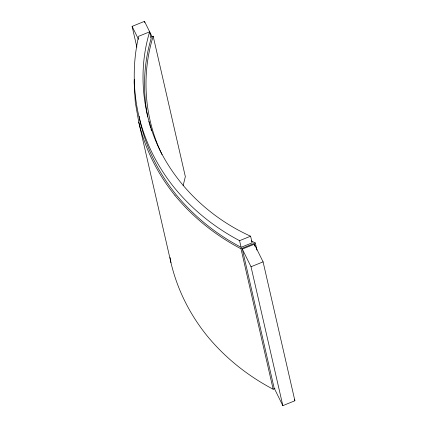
<?xml version="1.0" encoding="UTF-8"?>
<svg xmlns="http://www.w3.org/2000/svg" width="427" height="427" viewBox="0 0 427 427"><rect width="100%" height="100%" fill="white"/><g stroke="black" fill="none" stroke-linecap="round" stroke-linejoin="round"><path stroke-width="0.64" d="M134.275 79.486L134.121 82.085L135.279 102.245L138.775 122.191L170.939 262.621A262.45 216.292 -12.9 0 0 207.132 335.884C225.248 357.938 247.906 375.973 273.157 389.221L274.945 388.495M241.106 247.313L239.584 240.673C214.717 227.602 192.465 209.748 174.606 188.045A260.641 214.802 -12.9 0 1 138.663 115.285C132.802 89.344 132.706 62.246 138.626 36.306L149.631 31.838C137.836 70.829 142.122 113.828 159.965 150.315C179.084 188.339 211.92 218.715 250.596 236.206L252.117 242.846L241.106 247.313C216.238 234.247 193.986 216.393 176.127 194.685A260.641 214.802 -12.9 0 1 140.184 121.925L139.618 118.733M150.79 37.192L153.181 36.226C141.14 75.024 144.321 118.06 162.041 154.622M183.13 185.665L185.345 176.65L153.181 36.226M136.87 47.183L132.103 26.378L144.497 21.35L152.071 36.679M239.584 240.673L250.596 236.206M174.969 195.459C193.089 217.508 215.742 235.544 240.993 248.792L255.325 242.979L256.963 250.131M242.306 249.096L254.364 244.207L263.085 261.863L294.897 400.761L282.839 405.65L274.118 387.994L242.306 249.096L251.028 266.752L282.839 405.65M251.028 266.752L263.085 261.863M251.268 240.924L255.325 242.979M132.103 26.378L138.513 39.348M294.315 399.581L294.897 400.761M148.863 121.353L149.386 123.232M149.733 124.481L150.603 127.614M150.955 128.863L151.473 130.742M254.364 244.207L254.807 246.155M240.993 248.792L273.157 389.221M149.631 31.838L151.153 38.483C143.568 63.879 142.623 90.983 147.726 116.955M144.497 21.35L144.796 22.652M170.037 257.47L170.939 262.621M139.17 116.176L139.394 117.452M174.974 195.454A262.45 216.292 -12.9 0 1 138.775 122.191"/></g></svg>
